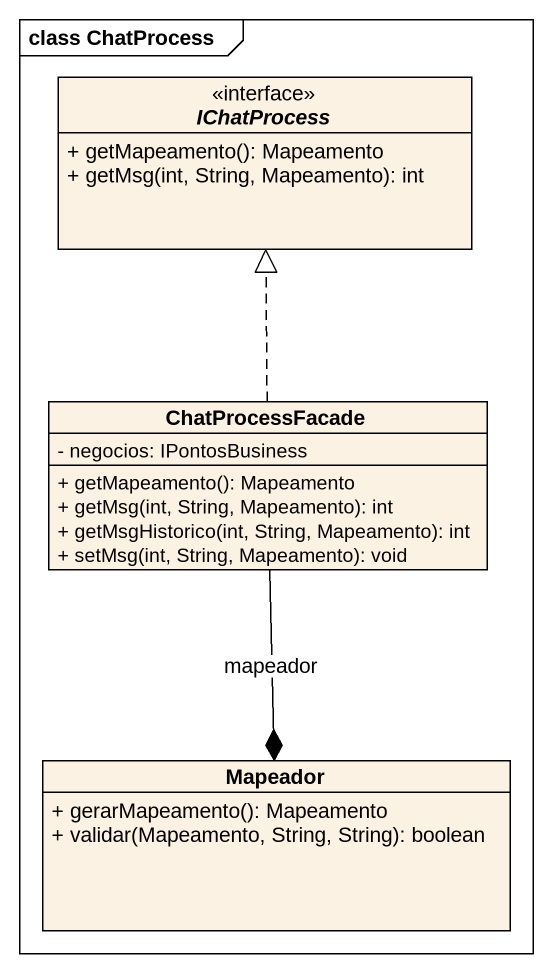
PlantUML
@startuml
mainframe class ChatProcess
hide circle
hide empty members
skinparam classAttributeIconSize 0
interface IChatProcess <<interface>> {
  + getMapeamento(): Mapeamento
  + getMsg(int, String, Mapeamento): int
}
class ChatProcessFacade {
  - negocios: IPontosBusiness
  + getMapeamento(): Mapeamento
  + getMsg(int, String, Mapeamento): int
  + getMsgHistorico(int, String, Mapeamento): int
  + setMsg(int, String, Mapeamento): void
}
class Mapeador {
  + gerarMapeamento(): Mapeamento
  + validar(Mapeamento, String, String): boolean
}
ChatProcessFacade .up.|> IChatProcess
ChatProcessFacade --* Mapeador : mapeador
@enduml
